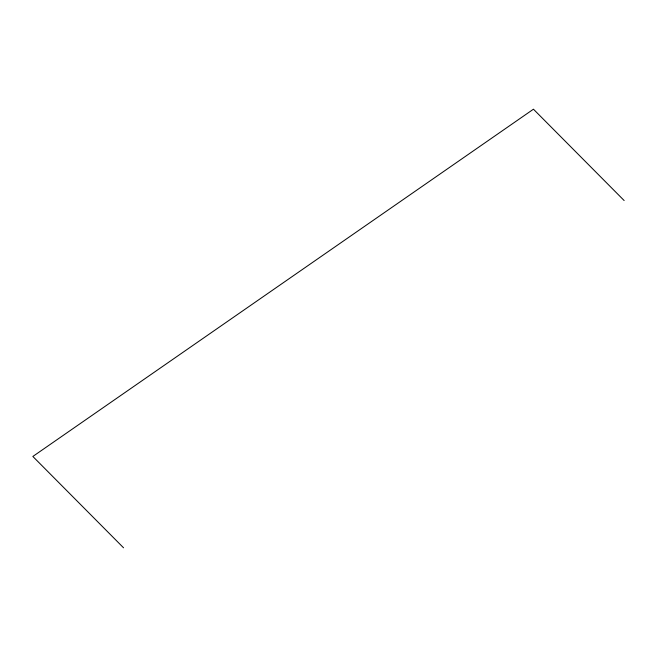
<?xml version="1.0" encoding="UTF-8"?>
<svg xmlns="http://www.w3.org/2000/svg" width="657" height="657" viewBox="0 0 657 657"><rect width="100%" height="100%" fill="white"/><g stroke="black" fill="none" stroke-linecap="round" stroke-linejoin="round"><path stroke-width="0.99" d="M624.15 200.541L533.451 109.202L32.85 456.459L123.549 547.798"/></g></svg>
